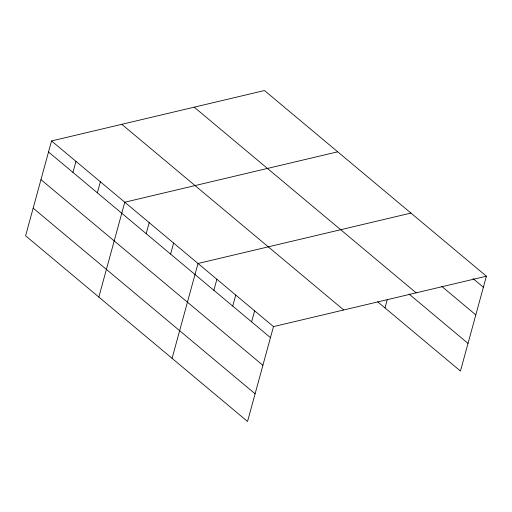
<?xml version="1.0" encoding="UTF-8"?>
<svg xmlns="http://www.w3.org/2000/svg" width="512" height="512" viewBox="0 0 512 512"><rect width="100%" height="100%" fill="white"/><g stroke="black" fill="none" stroke-linecap="round" stroke-linejoin="round"><path stroke-width="0.77" d="M486.4 276.205L264.467 90.534L51.546 140.947L25.6 235.795L247.533 421.466L273.478 326.611L486.4 276.205L460.454 371.053L377.67 301.798M72.941 172.403L75.962 161.37M97.357 192.826L100.371 181.792M98.835 297.069L124.787 202.214L337.709 151.808M146.182 233.67L149.197 222.637M170.592 254.093L173.613 243.059M172.077 358.336L198.022 263.482L410.944 213.075M213.869 290.298L216.89 279.264M232.736 306.08L235.75 295.046M251.597 321.862L254.618 310.829M384.992 307.93L387.309 299.475M473.037 278.579L483.379 287.238M441.741 286.387L475.814 314.893M194.208 107.174L416.134 292.838M408.992 294.016L468.019 343.392M121.811 124.314L343.744 309.978M51.546 140.947L273.478 326.611M48.531 151.981L270.464 337.645M40.966 179.635L262.893 365.306M33.165 208.134L255.098 393.805"/></g></svg>
